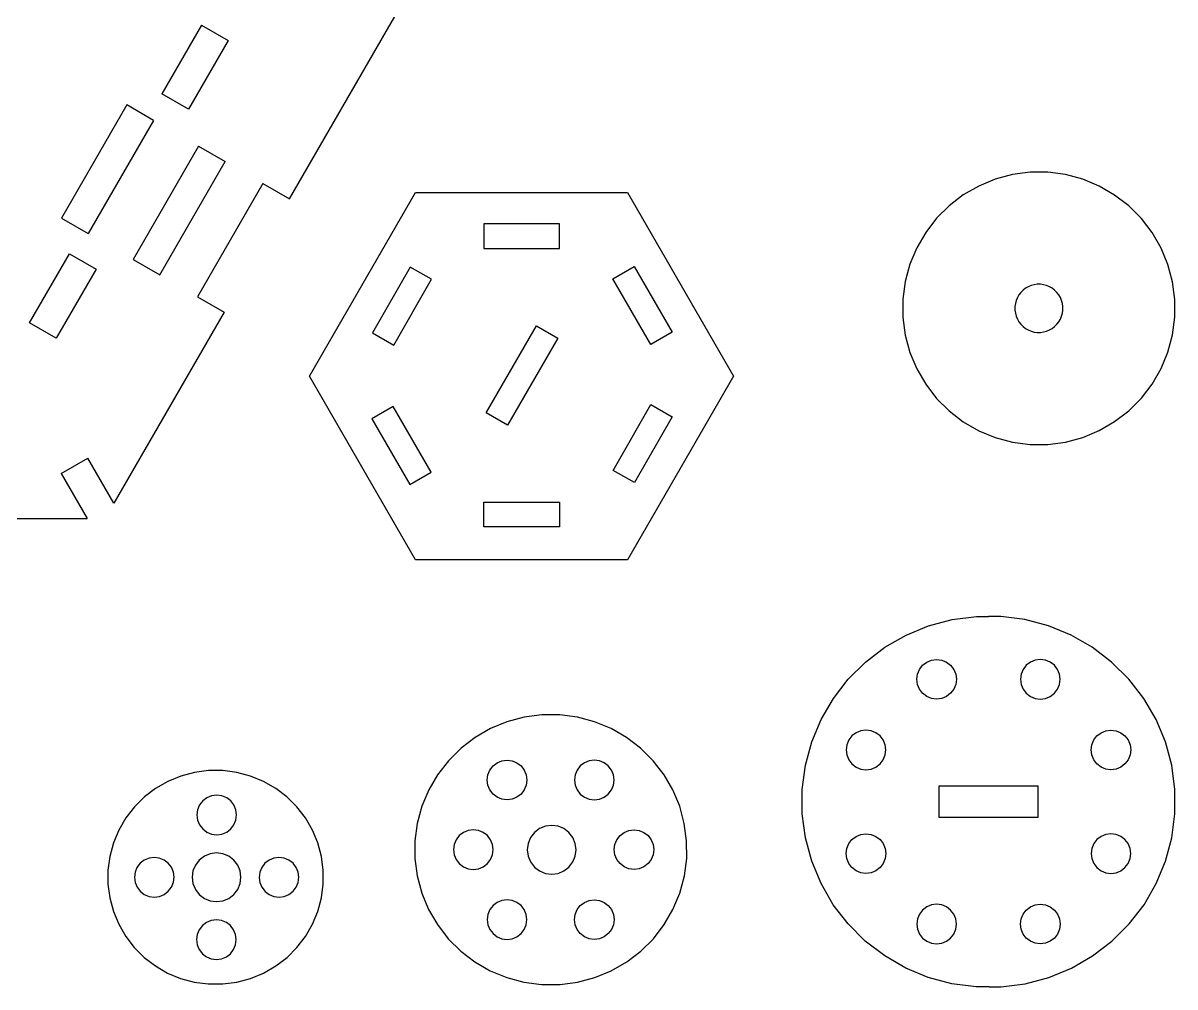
# Model space of a CAD drawing. Extents: x -3998 to 3998, y -3549 to 3549.
# Drawn here: x 3426 to 3987, y -1038 to -569 of the extents above; entities that cross this region are included whole.
import ezdxf

# ---------------------------------------------------------------- set-up
doc = ezdxf.new("R2010")
doc.units = 0
doc.header["$MEASUREMENT"] = 0
doc.layers.get('0').update_dxf_attribs({"linetype": 'CONTINUOUS'})

msp = doc.modelspace()

# ---------------------------------------------------------------- linework, layer by layer
for p, q in [((3555.85, -654.41), (3609.56, -561.39)), ((3512.94, -569.8), (3493.6, -603.3)), ((3512.94, -569.8), (3525.93, -577.3)), ((3525.93, -577.3), (3506.59, -610.8)), ((3506.59, -610.8), (3493.6, -603.3)), ((3476.64, -608.68), (3444.79, -663.86)), ((3489.63, -616.18), (3476.64, -608.68)), ((3489.63, -616.18), (3457.78, -671.36)), ((3511.49, -628.8), (3479.63, -683.98)), ((3511.49, -628.8), (3524.48, -636.3)), ((3492.62, -691.48), (3524.48, -636.3)), ((3899.36, -644.84), (3891.35, -648.16)), ((3907.75, -642.61), (3899.36, -644.84)), ((3916.35, -641.47), (3907.75, -642.61)), ((3925.02, -641.49), (3916.35, -641.47)), ((3933.62, -642.62), (3925.02, -641.49)), ((3942, -644.88), (3933.62, -642.62)), ((3950.01, -648.2), (3942, -644.88)), ((3542.86, -646.91), (3511, -702.09)), ((3542.86, -646.91), (3555.85, -654.41)), ((3891.35, -648.16), (3883.83, -652.48)), ((3957.52, -652.55), (3950.01, -648.2)), ((3565.55, -740.8), (3617.17, -651.39)), ((3617.17, -651.39), (3720.4, -651.39)), ((3720.4, -651.39), (3772.02, -740.8)), ((3883.83, -652.48), (3876.95, -657.76)), ((3964.4, -657.83), (3957.52, -652.55)), ((3876.95, -657.76), (3870.8, -663.89)), ((3970.53, -663.98), (3964.4, -657.83)), ((3444.79, -663.86), (3457.78, -671.36)), ((3687.28, -666.66), (3650.34, -666.66)), ((3650.34, -666.66), (3650.34, -678.65)), ((3687.28, -678.65), (3687.28, -666.66)), ((3870.8, -663.89), (3865.52, -670.77)), ((3975.81, -670.86), (3970.53, -663.98)), ((3865.52, -670.77), (3861.17, -678.27)), ((3980.13, -678.38), (3975.81, -670.86)), ((3861.17, -678.27), (3857.85, -686.29)), ((3983.45, -686.4), (3980.13, -678.38)), ((3429.27, -714.74), (3448.61, -681.24)), ((3448.61, -681.24), (3461.6, -688.74)), ((3479.63, -683.98), (3492.62, -691.48)), ((3650.34, -678.65), (3687.28, -678.65)), ((3461.6, -688.74), (3442.26, -722.24)), ((3614.52, -687.67), (3596.2, -719.75)), ((3624.93, -693.61), (3614.52, -687.67)), ((3713.18, -693.4), (3723.57, -687.4)), ((3723.57, -687.4), (3742.04, -719.39)), ((3857.85, -686.29), (3855.59, -694.66)), ((3985.68, -694.78), (3983.45, -686.4)), ((3606.62, -725.69), (3624.93, -693.61)), ((3731.65, -725.39), (3713.18, -693.4)), ((3855.59, -694.66), (3854.46, -703.26)), ((3986.81, -703.38), (3985.68, -694.78)), ((3911.87, -699.96), (3910.94, -701.17)), ((3912.95, -698.89), (3911.87, -699.96)), ((3914.16, -697.96), (3912.95, -698.89)), ((3915.48, -697.2), (3914.16, -697.96)), ((3916.89, -696.62), (3915.48, -697.2)), ((3918.36, -696.22), (3916.89, -696.62)), ((3919.88, -696.02), (3918.36, -696.22)), ((3921.4, -696.03), (3919.88, -696.02)), ((3922.91, -696.23), (3921.4, -696.03)), ((3924.38, -696.62), (3922.91, -696.23)), ((3925.79, -697.21), (3924.38, -696.62)), ((3927.11, -697.97), (3925.79, -697.21)), ((3928.32, -698.9), (3927.11, -697.97)), ((3929.4, -699.98), (3928.32, -698.9)), ((3930.33, -701.19), (3929.4, -699.98)), ((3511, -702.09), (3524, -709.59)), ((3854.46, -703.26), (3854.45, -708.08)), ((3909.19, -705.38), (3909, -706.88)), ((3909.59, -703.9), (3909.19, -705.38)), ((3910.17, -702.49), (3909.59, -703.9)), ((3910.94, -701.17), (3910.17, -702.49)), ((3931.09, -702.51), (3930.33, -701.19)), ((3931.67, -703.92), (3931.09, -702.51)), ((3932.06, -705.4), (3931.67, -703.92)), ((3932.26, -706.91), (3932.06, -705.4)), ((3986.81, -707.74), (3986.81, -703.38)), ((3524, -709.59), (3470.29, -802.61)), ((3854.45, -708.08), (3854.46, -712.22)), ((3854.46, -712.22), (3855.59, -720.83)), ((3909, -706.88), (3908.99, -708.08)), ((3908.99, -708.08), (3908.99, -708.6)), ((3908.99, -708.6), (3909.19, -710.11)), ((3909.19, -710.11), (3909.59, -711.59)), ((3909.59, -711.59), (3910.17, -713)), ((3931.09, -712.98), (3931.67, -711.57)), ((3931.67, -711.57), (3932.06, -710.09)), ((3932.06, -710.09), (3932.26, -708.58)), ((3932.26, -707.74), (3932.26, -706.91)), ((3932.26, -708.58), (3932.26, -707.74)), ((3985.68, -720.71), (3986.81, -712.11)), ((3986.81, -712.11), (3986.81, -707.74)), ((3442.26, -722.24), (3429.27, -714.74)), ((3651.53, -758.69), (3676.06, -716.19)), ((3676.06, -716.19), (3686.45, -722.19)), ((3910.17, -713), (3910.94, -714.32)), ((3910.94, -714.32), (3911.87, -715.53)), ((3911.87, -715.53), (3912.95, -716.6)), ((3912.95, -716.6), (3914.16, -717.53)), ((3914.16, -717.53), (3915.48, -718.29)), ((3925.79, -718.28), (3927.11, -717.52)), ((3927.11, -717.52), (3928.32, -716.59)), ((3928.32, -716.59), (3929.4, -715.51)), ((3929.4, -715.51), (3930.33, -714.3)), ((3930.33, -714.3), (3931.09, -712.98)), ((3596.2, -719.75), (3606.62, -725.69)), ((3686.45, -722.19), (3661.92, -764.69)), ((3742.04, -719.39), (3731.65, -725.39)), ((3855.59, -720.83), (3857.85, -729.2)), ((3915.48, -718.29), (3916.89, -718.87)), ((3916.89, -718.87), (3918.36, -719.27)), ((3918.36, -719.27), (3919.88, -719.47)), ((3919.88, -719.47), (3921.4, -719.46)), ((3921.4, -719.46), (3922.91, -719.26)), ((3922.91, -719.26), (3924.38, -718.87)), ((3924.38, -718.87), (3925.79, -718.28)), ((3983.45, -729.09), (3985.68, -720.71)), ((3857.85, -729.2), (3861.17, -737.22)), ((3980.13, -737.11), (3983.45, -729.09)), ((3861.17, -737.22), (3865.52, -744.72)), ((3975.81, -744.63), (3980.13, -737.11)), ((3617.17, -830.2), (3565.55, -740.8)), ((3772.02, -740.8), (3720.4, -830.2)), ((3865.52, -744.72), (3870.8, -751.6)), ((3970.53, -751.51), (3975.81, -744.63)), ((3964.4, -757.66), (3970.53, -751.51)), ((3606.33, -755.5), (3595.94, -761.5)), ((3624.8, -787.49), (3606.33, -755.5)), ((3713.41, -786.65), (3731.72, -754.57)), ((3731.72, -754.57), (3742.14, -760.52)), ((3870.8, -751.6), (3876.95, -757.73)), ((3595.94, -761.5), (3614.41, -793.49)), ((3661.92, -764.69), (3651.53, -758.69)), ((3742.14, -760.52), (3723.82, -792.6)), ((3876.95, -757.73), (3883.83, -763.01)), ((3957.52, -762.94), (3964.4, -757.66)), ((3883.83, -763.01), (3891.35, -767.33)), ((3891.35, -767.33), (3899.36, -770.65)), ((3942, -770.61), (3950.01, -767.29)), ((3950.01, -767.29), (3957.52, -762.94)), ((3899.36, -770.65), (3907.75, -772.88)), ((3907.75, -772.88), (3916.35, -774.02)), ((3925.02, -774), (3933.62, -772.87)), ((3933.62, -772.87), (3942, -770.61)), ((3916.35, -774.02), (3925.02, -774)), ((3444.63, -788.18), (3457.63, -780.68)), ((3470.29, -802.61), (3457.63, -780.68)), ((3444.63, -788.18), (3457.3, -810.11)), ((3614.41, -793.49), (3624.8, -787.49)), ((3723.82, -792.6), (3713.41, -786.65)), ((3650.34, -802.23), (3687.28, -802.23)), ((3650.34, -814.23), (3650.34, -802.23)), ((3687.28, -802.23), (3687.28, -814.23)), ((3349.88, -810.11), (3457.3, -810.11)), ((3687.28, -814.23), (3650.34, -814.23)), ((3720.4, -830.2), (3617.17, -830.2)), ((3878.44, -859.34), (3890.22, -857.79)), ((3890.22, -857.79), (3896.16, -857.8)), ((3902.1, -857.79), (3896.16, -857.8)), ((3913.88, -859.34), (3902.1, -857.79)), ((3855.98, -866.91), (3866.96, -862.38)), ((3866.96, -862.38), (3878.44, -859.34)), ((3925.37, -862.38), (3913.88, -859.34)), ((3936.34, -866.91), (3925.37, -862.38)), ((3845.68, -872.8), (3855.98, -866.91)), ((3946.64, -872.8), (3936.34, -866.91)), ((3836.26, -880.01), (3845.68, -872.8)), ((3956.07, -880.01), (3946.64, -872.8)), ((3827.84, -888.36), (3836.26, -880.01)), ((3864.01, -881.58), (3866.02, -880.04)), ((3866.02, -880.04), (3868.35, -879.08)), ((3868.35, -879.08), (3870.85, -878.75)), ((3870.85, -878.75), (3873.35, -879.08)), ((3873.35, -879.08), (3875.68, -880.04)), ((3875.68, -880.04), (3877.68, -881.58)), ((3916.51, -880.04), (3914.5, -881.58)), ((3918.84, -879.08), (3916.51, -880.04)), ((3921.34, -878.75), (3918.84, -879.08)), ((3923.84, -879.08), (3921.34, -878.75)), ((3926.17, -880.04), (3923.84, -879.08)), ((3928.17, -881.58), (3926.17, -880.04)), ((3964.49, -888.36), (3956.07, -880.01)), ((3861.18, -888.41), (3861.51, -885.91)), ((3861.51, -885.91), (3862.48, -883.58)), ((3862.48, -883.58), (3864.01, -881.58)), ((3877.68, -881.58), (3879.22, -883.58)), ((3879.22, -883.58), (3880.18, -885.91)), ((3880.18, -885.91), (3880.51, -888.41)), ((3912, -885.91), (3911.67, -888.41)), ((3912.97, -883.58), (3912, -885.91)), ((3914.5, -881.58), (3912.97, -883.58)), ((3929.71, -883.58), (3928.17, -881.58)), ((3930.67, -885.91), (3929.71, -883.58)), ((3931, -888.41), (3930.67, -885.91)), ((3820.61, -897.74), (3827.84, -888.36)), ((3861.51, -890.91), (3861.18, -888.41)), ((3862.48, -893.24), (3861.51, -890.91)), ((3880.18, -890.91), (3879.22, -893.24)), ((3880.51, -888.41), (3880.18, -890.91)), ((3911.67, -888.41), (3912, -890.91)), ((3912, -890.91), (3912.97, -893.24)), ((3929.71, -893.24), (3930.67, -890.91)), ((3930.67, -890.91), (3931, -888.41)), ((3971.72, -897.74), (3964.49, -888.36)), ((3864.01, -895.24), (3862.48, -893.24)), ((3866.02, -896.78), (3864.01, -895.24)), ((3868.35, -897.74), (3866.02, -896.78)), ((3875.68, -896.78), (3873.35, -897.74)), ((3877.68, -895.24), (3875.68, -896.78)), ((3879.22, -893.24), (3877.68, -895.24)), ((3912.97, -893.24), (3914.5, -895.24)), ((3914.5, -895.24), (3916.51, -896.78)), ((3916.51, -896.78), (3918.84, -897.74)), ((3923.84, -897.74), (3926.17, -896.78)), ((3926.17, -896.78), (3928.17, -895.24)), ((3928.17, -895.24), (3929.71, -893.24)), ((3814.65, -907.98), (3820.61, -897.74)), ((3870.85, -898.07), (3868.35, -897.74)), ((3873.35, -897.74), (3870.85, -898.07)), ((3918.84, -897.74), (3921.34, -898.07)), ((3921.34, -898.07), (3923.84, -897.74)), ((3977.68, -907.98), (3971.72, -897.74)), ((3670.06, -906.93), (3661.68, -909.15)), ((3678.66, -905.81), (3670.06, -906.93)), ((3683.01, -905.81), (3678.66, -905.81)), ((3687.37, -905.81), (3683.01, -905.81)), ((3695.97, -906.93), (3687.37, -905.81)), ((3704.35, -909.15), (3695.97, -906.93)), ((3810.1, -918.9), (3814.65, -907.98)), ((3982.23, -918.9), (3977.68, -907.98)), ((3653.67, -912.45), (3646.16, -916.75)), ((3661.68, -909.15), (3653.67, -912.45)), ((3712.36, -912.45), (3704.35, -909.15)), ((3719.87, -916.75), (3712.36, -912.45)), ((3833.95, -913.47), (3831.62, -914.43)), ((3836.46, -913.14), (3833.95, -913.47)), ((3838.96, -913.47), (3836.46, -913.14)), ((3841.29, -914.43), (3838.96, -913.47)), ((3950.9, -914.43), (3953.23, -913.47)), ((3953.23, -913.47), (3955.73, -913.14)), ((3955.73, -913.14), (3958.23, -913.47)), ((3958.23, -913.47), (3960.56, -914.43)), ((3646.16, -916.75), (3639.3, -922)), ((3726.73, -922), (3719.87, -916.75)), ((3807, -930.33), (3810.1, -918.9)), ((3828.09, -917.97), (3827.12, -920.3)), ((3829.62, -915.97), (3828.09, -917.97)), ((3831.62, -914.43), (3829.62, -915.97)), ((3843.29, -915.97), (3841.29, -914.43)), ((3844.82, -917.97), (3843.29, -915.97)), ((3845.79, -920.3), (3844.82, -917.97)), ((3946.4, -920.3), (3947.36, -917.97)), ((3947.36, -917.97), (3948.9, -915.97)), ((3948.9, -915.97), (3950.9, -914.43)), ((3960.56, -914.43), (3962.56, -915.97)), ((3962.56, -915.97), (3964.1, -917.97)), ((3964.1, -917.97), (3965.07, -920.3)), ((3985.32, -930.33), (3982.23, -918.9)), ((3639.3, -922), (3633.17, -928.08)), ((3732.86, -928.08), (3726.73, -922)), ((3827.12, -920.3), (3826.79, -922.8)), ((3826.79, -922.8), (3827.12, -925.3)), ((3827.12, -925.3), (3828.09, -927.63)), ((3844.82, -927.63), (3845.79, -925.3)), ((3846.12, -922.8), (3845.79, -920.3)), ((3845.79, -925.3), (3846.12, -922.8)), ((3946.07, -922.8), (3946.4, -920.3)), ((3946.4, -925.3), (3946.07, -922.8)), ((3947.36, -927.63), (3946.4, -925.3)), ((3965.07, -925.3), (3964.1, -927.63)), ((3965.07, -920.3), (3965.39, -922.8)), ((3965.39, -922.8), (3965.07, -925.3)), ((3633.17, -928.08), (3627.9, -934.91)), ((3653.33, -932.66), (3654.87, -930.66)), ((3654.87, -930.66), (3656.87, -929.12)), ((3656.87, -929.12), (3659.2, -928.16)), ((3659.2, -928.16), (3661.7, -927.83)), ((3661.7, -927.83), (3664.2, -928.16)), ((3664.2, -928.16), (3666.53, -929.12)), ((3666.53, -929.12), (3668.53, -930.66)), ((3668.53, -930.66), (3670.07, -932.66)), ((3697.36, -930.66), (3695.82, -932.66)), ((3699.36, -929.12), (3697.36, -930.66)), ((3701.69, -928.16), (3699.36, -929.12)), ((3704.19, -927.83), (3701.69, -928.16)), ((3706.69, -928.16), (3704.19, -927.83)), ((3709.02, -929.12), (3706.69, -928.16)), ((3711.02, -930.66), (3709.02, -929.12)), ((3712.56, -932.66), (3711.02, -930.66)), ((3738.13, -934.91), (3732.86, -928.08)), ((3805.45, -942.05), (3807, -930.33)), ((3828.09, -927.63), (3829.62, -929.64)), ((3829.62, -929.64), (3831.62, -931.17)), ((3841.29, -931.17), (3843.29, -929.64)), ((3843.29, -929.64), (3844.82, -927.63)), ((3948.9, -929.64), (3947.36, -927.63)), ((3950.9, -931.17), (3948.9, -929.64)), ((3962.56, -929.64), (3960.56, -931.17)), ((3964.1, -927.63), (3962.56, -929.64)), ((3986.87, -942.05), (3985.32, -930.33)), ((3502.89, -935.56), (3496.54, -938.18)), ((3509.53, -933.8), (3502.89, -935.56)), ((3516.36, -932.9), (3509.53, -933.8)), ((3519.83, -932.91), (3516.36, -932.9)), ((3523.31, -932.9), (3519.83, -932.91)), ((3530.13, -933.8), (3523.31, -932.9)), ((3536.78, -935.56), (3530.13, -933.8)), ((3543.13, -938.18), (3536.78, -935.56)), ((3627.9, -934.91), (3623.57, -942.35)), ((3652.03, -937.49), (3652.36, -934.99)), ((3652.36, -934.99), (3653.33, -932.66)), ((3670.07, -932.66), (3671.03, -934.99)), ((3671.03, -934.99), (3671.36, -937.49)), ((3694.86, -934.99), (3694.53, -937.49)), ((3695.82, -932.66), (3694.86, -934.99)), ((3713.52, -934.99), (3712.56, -932.66)), ((3713.85, -937.49), (3713.52, -934.99)), ((3742.46, -942.35), (3738.13, -934.91)), ((3831.62, -931.17), (3833.95, -932.14)), ((3833.95, -932.14), (3836.46, -932.47)), ((3836.46, -932.47), (3838.96, -932.14)), ((3838.96, -932.14), (3841.29, -931.17)), ((3953.23, -932.14), (3950.9, -931.17)), ((3955.73, -932.47), (3953.23, -932.14)), ((3958.23, -932.14), (3955.73, -932.47)), ((3960.56, -931.17), (3958.23, -932.14)), ((3490.58, -941.59), (3485.14, -945.74)), ((3496.54, -938.18), (3490.58, -941.59)), ((3549.08, -941.59), (3543.13, -938.18)), ((3554.52, -945.74), (3549.08, -941.59)), ((3652.36, -939.99), (3652.03, -937.49)), ((3653.33, -942.32), (3652.36, -939.99)), ((3671.03, -939.99), (3670.07, -942.32)), ((3671.36, -937.49), (3671.03, -939.99)), ((3694.53, -937.49), (3694.86, -939.99)), ((3694.86, -939.99), (3695.82, -942.32)), ((3712.56, -942.32), (3713.52, -939.99)), ((3713.52, -939.99), (3713.85, -937.49)), ((3805.43, -953.88), (3805.45, -942.05)), ((3871.9, -940.55), (3871.9, -955.55)), ((3920.28, -940.55), (3871.9, -940.55)), ((3920.28, -955.55), (3920.28, -940.55)), ((3986.89, -953.88), (3986.87, -942.05)), ((3485.14, -945.74), (3480.29, -950.56)), ((3513.54, -947.64), (3512.01, -949.64)), ((3515.54, -946.1), (3513.54, -947.64)), ((3517.87, -945.14), (3515.54, -946.1)), ((3520.38, -944.81), (3517.87, -945.14)), ((3522.88, -945.14), (3520.38, -944.81)), ((3525.21, -946.1), (3522.88, -945.14)), ((3527.21, -947.64), (3525.21, -946.1)), ((3528.74, -949.64), (3527.21, -947.64)), ((3559.38, -950.56), (3554.52, -945.74)), ((3623.57, -942.35), (3620.26, -950.3)), ((3654.87, -944.33), (3653.33, -942.32)), ((3656.87, -945.86), (3654.87, -944.33)), ((3659.2, -946.83), (3656.87, -945.86)), ((3661.7, -947.16), (3659.2, -946.83)), ((3664.2, -946.83), (3661.7, -947.16)), ((3666.53, -945.86), (3664.2, -946.83)), ((3668.53, -944.33), (3666.53, -945.86)), ((3670.07, -942.32), (3668.53, -944.33)), ((3695.82, -942.32), (3697.36, -944.33)), ((3697.36, -944.33), (3699.36, -945.86)), ((3699.36, -945.86), (3701.69, -946.83)), ((3701.69, -946.83), (3704.19, -947.16)), ((3704.19, -947.16), (3706.69, -946.83)), ((3706.69, -946.83), (3709.02, -945.86)), ((3709.02, -945.86), (3711.02, -944.33)), ((3711.02, -944.33), (3712.56, -942.32)), ((3745.76, -950.3), (3742.46, -942.35)), ((3480.29, -950.56), (3476.12, -955.96)), ((3511.04, -951.97), (3510.71, -954.47)), ((3512.01, -949.64), (3511.04, -951.97)), ((3529.71, -951.97), (3528.74, -949.64)), ((3530.04, -954.47), (3529.71, -951.97)), ((3563.54, -955.96), (3559.38, -950.56)), ((3620.26, -950.3), (3618.02, -958.6)), ((3748.01, -958.6), (3745.76, -950.3)), ((3476.12, -955.96), (3472.7, -961.85)), ((3510.71, -954.47), (3511.04, -956.97)), ((3511.04, -956.97), (3512.01, -959.3)), ((3528.74, -959.3), (3529.71, -956.97)), ((3529.71, -956.97), (3530.04, -954.47)), ((3566.97, -961.85), (3563.54, -955.96)), ((3618.02, -958.6), (3616.89, -967.12)), ((3749.14, -967.12), (3748.01, -958.6)), ((3806.98, -965.61), (3805.43, -953.88)), ((3871.9, -955.55), (3920.28, -955.55)), ((3985.34, -965.61), (3986.89, -953.88)), ((3472.7, -961.85), (3470.08, -968.13)), ((3512.01, -959.3), (3513.54, -961.3)), ((3513.54, -961.3), (3515.54, -962.84)), ((3515.54, -962.84), (3517.87, -963.8)), ((3517.87, -963.8), (3520.38, -964.13)), ((3520.38, -964.13), (3522.88, -963.8)), ((3522.88, -963.8), (3525.21, -962.84)), ((3525.21, -962.84), (3527.21, -961.3)), ((3527.21, -961.3), (3528.74, -959.3)), ((3569.58, -968.13), (3566.97, -961.85)), ((3638.46, -964.56), (3636.92, -966.56)), ((3640.46, -963.03), (3638.46, -964.56)), ((3642.79, -962.06), (3640.46, -963.03)), ((3645.29, -961.73), (3642.79, -962.06)), ((3647.79, -962.06), (3645.29, -961.73)), ((3650.12, -963.03), (3647.79, -962.06)), ((3652.12, -964.56), (3650.12, -963.03)), ((3653.66, -966.56), (3652.12, -964.56)), ((3675.06, -963.07), (3673.17, -965.53)), ((3677.52, -961.18), (3675.06, -963.07)), ((3680.39, -959.99), (3677.52, -961.18)), ((3683.47, -959.59), (3680.39, -959.99)), ((3686.54, -959.99), (3683.47, -959.59)), ((3689.41, -961.18), (3686.54, -959.99)), ((3691.87, -963.07), (3689.41, -961.18)), ((3693.76, -965.53), (3691.87, -963.07)), ((3715.18, -966.56), (3716.72, -964.56)), ((3716.72, -964.56), (3718.72, -963.03)), ((3718.72, -963.03), (3721.05, -962.06)), ((3721.05, -962.06), (3723.55, -961.73)), ((3723.55, -961.73), (3726.05, -962.06)), ((3726.05, -962.06), (3728.38, -963.03)), ((3728.38, -963.03), (3730.39, -964.56)), ((3730.39, -964.56), (3731.92, -966.56)), ((3831.62, -964.92), (3833.95, -963.96)), ((3833.95, -963.96), (3836.46, -963.63)), ((3836.46, -963.63), (3838.96, -963.96)), ((3838.96, -963.96), (3841.29, -964.92)), ((3953.23, -963.96), (3950.9, -964.92)), ((3955.73, -963.63), (3953.23, -963.96)), ((3958.23, -963.96), (3955.73, -963.63)), ((3960.56, -964.92), (3958.23, -963.96)), ((3470.08, -968.13), (3468.31, -974.69)), ((3571.36, -974.69), (3569.58, -968.13)), ((3616.89, -967.12), (3616.87, -975.71)), ((3635.95, -968.89), (3635.63, -971.4)), ((3636.92, -966.56), (3635.95, -968.89)), ((3654.62, -968.89), (3653.66, -966.56)), ((3654.95, -971.4), (3654.62, -968.89)), ((3671.99, -968.4), (3671.58, -971.47)), ((3673.17, -965.53), (3671.99, -968.4)), ((3694.95, -968.4), (3693.76, -965.53)), ((3695.35, -971.47), (3694.95, -968.4)), ((3713.89, -971.4), (3714.22, -968.89)), ((3714.22, -968.89), (3715.18, -966.56)), ((3731.92, -966.56), (3732.89, -968.89)), ((3732.89, -968.89), (3733.22, -971.4)), ((3749.16, -975.71), (3749.14, -967.12)), ((3810.04, -977.04), (3806.98, -965.61)), ((3827.12, -970.79), (3828.09, -968.46)), ((3828.09, -968.46), (3829.62, -966.46)), ((3829.62, -966.46), (3831.62, -964.92)), ((3841.29, -964.92), (3843.29, -966.46)), ((3843.29, -966.46), (3844.82, -968.46)), ((3844.82, -968.46), (3845.79, -970.79)), ((3947.36, -968.46), (3946.4, -970.79)), ((3948.9, -966.46), (3947.36, -968.46)), ((3950.9, -964.92), (3948.9, -966.46)), ((3962.56, -966.46), (3960.56, -964.92)), ((3964.1, -968.46), (3962.56, -966.46)), ((3965.07, -970.79), (3964.1, -968.46)), ((3982.29, -977.04), (3985.34, -965.61)), ((3468.31, -974.69), (3467.42, -981.42)), ((3487.4, -975.51), (3485.07, -976.48)), ((3489.9, -975.17), (3487.4, -975.51)), ((3492.4, -975.5), (3489.9, -975.17)), ((3494.74, -976.46), (3492.4, -975.5)), ((3514.34, -974.56), (3511.88, -976.45)), ((3517.21, -973.37), (3514.34, -974.56)), ((3520.28, -972.97), (3517.21, -973.37)), ((3523.36, -973.37), (3520.28, -972.97)), ((3526.23, -974.56), (3523.36, -973.37)), ((3528.69, -976.45), (3526.23, -974.56)), ((3548.17, -975.54), (3545.84, -976.51)), ((3550.67, -975.21), (3548.17, -975.54)), ((3553.18, -975.53), (3550.67, -975.21)), ((3555.51, -976.49), (3553.18, -975.53)), ((3572.25, -981.42), (3571.36, -974.69)), ((3616.87, -975.71), (3618, -984.23)), ((3635.63, -971.4), (3635.95, -973.9)), ((3635.95, -973.9), (3636.92, -976.23)), ((3653.66, -976.23), (3654.62, -973.9)), ((3654.62, -973.9), (3654.95, -971.4)), ((3671.58, -971.47), (3671.99, -974.55)), ((3671.99, -974.55), (3673.17, -977.41)), ((3693.76, -977.41), (3694.95, -974.55)), ((3694.95, -974.55), (3695.35, -971.47)), ((3714.22, -973.9), (3713.89, -971.4)), ((3715.18, -976.23), (3714.22, -973.9)), ((3732.89, -973.9), (3731.92, -976.23)), ((3733.22, -971.4), (3732.89, -973.9)), ((3748.03, -984.23), (3749.16, -975.71)), ((3826.79, -973.29), (3827.12, -970.79)), ((3827.12, -975.79), (3826.79, -973.29)), ((3828.09, -978.12), (3827.12, -975.79)), ((3845.79, -975.79), (3844.82, -978.12)), ((3845.79, -970.79), (3846.12, -973.29)), ((3846.12, -973.29), (3845.79, -975.79)), ((3946.4, -970.79), (3946.07, -973.29)), ((3946.07, -973.29), (3946.4, -975.79)), ((3946.4, -975.79), (3947.36, -978.12)), ((3964.1, -978.12), (3965.07, -975.79)), ((3965.39, -973.29), (3965.07, -970.79)), ((3965.07, -975.79), (3965.39, -973.29)), ((3467.42, -981.42), (3467.41, -988.2)), ((3481.54, -980.02), (3480.58, -982.35)), ((3483.07, -978.02), (3481.54, -980.02)), ((3485.07, -976.48), (3483.07, -978.02)), ((3496.74, -977.99), (3494.74, -976.46)), ((3498.28, -979.99), (3496.74, -977.99)), ((3499.25, -982.32), (3498.28, -979.99)), ((3509.99, -978.91), (3508.8, -981.78)), ((3511.88, -976.45), (3509.99, -978.91)), ((3530.58, -978.91), (3528.69, -976.45)), ((3531.77, -981.78), (3530.58, -978.91)), ((3542.31, -980.05), (3541.35, -982.39)), ((3543.85, -978.05), (3542.31, -980.05)), ((3545.84, -976.51), (3543.85, -978.05)), ((3557.51, -978.03), (3555.51, -976.49)), ((3559.05, -980.03), (3557.51, -978.03)), ((3560.02, -982.35), (3559.05, -980.03)), ((3572.26, -988.2), (3572.25, -981.42)), ((3636.92, -976.23), (3638.46, -978.23)), ((3638.46, -978.23), (3640.46, -979.76)), ((3640.46, -979.76), (3642.79, -980.73)), ((3642.79, -980.73), (3645.29, -981.06)), ((3645.29, -981.06), (3647.79, -980.73)), ((3647.79, -980.73), (3650.12, -979.76)), ((3650.12, -979.76), (3652.12, -978.23)), ((3652.12, -978.23), (3653.66, -976.23)), ((3673.17, -977.41), (3675.06, -979.88)), ((3675.06, -979.88), (3677.52, -981.77)), ((3689.41, -981.77), (3691.87, -979.88)), ((3691.87, -979.88), (3693.76, -977.41)), ((3716.72, -978.23), (3715.18, -976.23)), ((3718.72, -979.76), (3716.72, -978.23)), ((3721.05, -980.73), (3718.72, -979.76)), ((3723.55, -981.06), (3721.05, -980.73)), ((3726.05, -980.73), (3723.55, -981.06)), ((3728.38, -979.76), (3726.05, -980.73)), ((3730.39, -978.23), (3728.38, -979.76)), ((3731.92, -976.23), (3730.39, -978.23)), ((3814.59, -987.97), (3810.04, -977.04)), ((3829.62, -980.13), (3828.09, -978.12)), ((3831.62, -981.66), (3829.62, -980.13)), ((3843.29, -980.13), (3841.29, -981.66)), ((3844.82, -978.12), (3843.29, -980.13)), ((3947.36, -978.12), (3948.9, -980.13)), ((3948.9, -980.13), (3950.9, -981.66)), ((3960.56, -981.66), (3962.56, -980.13)), ((3962.56, -980.13), (3964.1, -978.12)), ((3977.74, -987.97), (3982.29, -977.04)), ((3480.58, -982.35), (3480.26, -984.86)), ((3480.26, -984.86), (3480.59, -987.36)), ((3499.58, -984.82), (3499.25, -982.32)), ((3499.26, -987.32), (3499.58, -984.82)), ((3508.8, -981.78), (3508.4, -984.86)), ((3508.4, -984.86), (3508.8, -987.93)), ((3532.17, -984.86), (3531.77, -981.78)), ((3531.77, -987.93), (3532.17, -984.86)), ((3541.35, -982.39), (3541.03, -984.89)), ((3541.03, -984.89), (3541.36, -987.39)), ((3560.35, -984.86), (3560.02, -982.35)), ((3560.03, -987.36), (3560.35, -984.86)), ((3618, -984.23), (3620.22, -992.54)), ((3677.52, -981.77), (3680.39, -982.95)), ((3680.39, -982.95), (3683.47, -983.36)), ((3683.47, -983.36), (3686.54, -982.95)), ((3686.54, -982.95), (3689.41, -981.77)), ((3745.81, -992.54), (3748.03, -984.23)), ((3833.95, -982.63), (3831.62, -981.66)), ((3836.46, -982.96), (3833.95, -982.63)), ((3838.96, -982.63), (3836.46, -982.96)), ((3841.29, -981.66), (3838.96, -982.63)), ((3950.9, -981.66), (3953.23, -982.63)), ((3953.23, -982.63), (3955.73, -982.96)), ((3955.73, -982.96), (3958.23, -982.63)), ((3958.23, -982.63), (3960.56, -981.66)), ((3467.41, -988.2), (3468.3, -994.93)), ((3480.59, -987.36), (3481.56, -989.68)), ((3481.56, -989.68), (3483.1, -991.68)), ((3483.1, -991.68), (3485.1, -993.22)), ((3494.77, -993.2), (3496.76, -991.66)), ((3496.76, -991.66), (3498.3, -989.66)), ((3498.3, -989.66), (3499.26, -987.32)), ((3508.8, -987.93), (3509.99, -990.8)), ((3509.99, -990.8), (3511.88, -993.26)), ((3528.69, -993.26), (3530.58, -990.8)), ((3530.58, -990.8), (3531.77, -987.93)), ((3541.36, -987.39), (3542.33, -989.72)), ((3542.33, -989.72), (3543.87, -991.72)), ((3543.87, -991.72), (3545.87, -993.25)), ((3555.54, -993.23), (3557.54, -991.69)), ((3557.54, -991.69), (3559.07, -989.69)), ((3559.07, -989.69), (3560.03, -987.36)), ((3571.37, -994.93), (3572.26, -988.2)), ((3620.22, -992.54), (3623.53, -1000.48)), ((3742.5, -1000.48), (3745.81, -992.54)), ((3820.51, -998.23), (3814.59, -987.97)), ((3971.82, -998.23), (3977.74, -987.97)), ((3468.3, -994.93), (3470.05, -1001.5)), ((3485.1, -993.22), (3487.43, -994.18)), ((3487.43, -994.18), (3489.94, -994.5)), ((3489.94, -994.5), (3492.44, -994.17)), ((3492.44, -994.17), (3494.77, -993.2)), ((3511.88, -993.26), (3514.34, -995.15)), ((3514.34, -995.15), (3517.21, -996.34)), ((3517.21, -996.34), (3520.28, -996.74)), ((3520.28, -996.74), (3523.36, -996.34)), ((3523.36, -996.34), (3526.23, -995.15)), ((3526.23, -995.15), (3528.69, -993.26)), ((3545.87, -993.25), (3548.21, -994.21)), ((3548.21, -994.21), (3550.71, -994.54)), ((3550.71, -994.54), (3553.21, -994.2)), ((3553.21, -994.2), (3555.54, -993.23)), ((3569.62, -1001.5), (3571.37, -994.93)), ((3656.87, -997.08), (3654.87, -998.62)), ((3659.2, -996.12), (3656.87, -997.08)), ((3661.7, -995.79), (3659.2, -996.12)), ((3664.2, -996.12), (3661.7, -995.79)), ((3666.53, -997.08), (3664.2, -996.12)), ((3668.53, -998.62), (3666.53, -997.08)), ((3697.36, -998.62), (3699.36, -997.08)), ((3699.36, -997.08), (3701.69, -996.12)), ((3701.69, -996.12), (3704.19, -995.79)), ((3704.19, -995.79), (3706.69, -996.12)), ((3706.69, -996.12), (3709.02, -997.08)), ((3709.02, -997.08), (3711.02, -998.62)), ((3827.74, -1007.61), (3820.51, -998.23)), ((3870.85, -998.02), (3868.35, -998.35)), ((3873.35, -998.35), (3870.85, -998.02)), ((3918.84, -998.35), (3921.34, -998.02)), ((3921.34, -998.02), (3923.84, -998.35)), ((3964.58, -1007.61), (3971.82, -998.23)), ((3470.05, -1001.5), (3472.66, -1007.78)), ((3567, -1007.78), (3569.62, -1001.5)), ((3623.53, -1000.48), (3627.83, -1007.94)), ((3652.36, -1002.95), (3652.03, -1005.45)), ((3653.33, -1000.62), (3652.36, -1002.95)), ((3654.87, -998.62), (3653.33, -1000.62)), ((3670.07, -1000.62), (3668.53, -998.62)), ((3671.03, -1002.95), (3670.07, -1000.62)), ((3671.36, -1005.45), (3671.03, -1002.95)), ((3694.53, -1005.45), (3694.86, -1002.95)), ((3694.86, -1002.95), (3695.82, -1000.62)), ((3695.82, -1000.62), (3697.36, -998.62)), ((3711.02, -998.62), (3712.56, -1000.62)), ((3712.56, -1000.62), (3713.52, -1002.95)), ((3713.52, -1002.95), (3713.85, -1005.45)), ((3738.2, -1007.94), (3742.5, -1000.48)), ((3862.48, -1002.85), (3861.51, -1005.18)), ((3864.01, -1000.85), (3862.48, -1002.85)), ((3866.02, -999.32), (3864.01, -1000.85)), ((3868.35, -998.35), (3866.02, -999.32)), ((3875.68, -999.32), (3873.35, -998.35)), ((3877.68, -1000.85), (3875.68, -999.32)), ((3879.22, -1002.85), (3877.68, -1000.85)), ((3880.18, -1005.18), (3879.22, -1002.85)), ((3912, -1005.18), (3912.97, -1002.85)), ((3912.97, -1002.85), (3914.5, -1000.85)), ((3914.5, -1000.85), (3916.51, -999.32)), ((3916.51, -999.32), (3918.84, -998.35)), ((3923.84, -998.35), (3926.17, -999.32)), ((3926.17, -999.32), (3928.17, -1000.85)), ((3928.17, -1000.85), (3929.71, -1002.85)), ((3929.71, -1002.85), (3930.67, -1005.18)), ((3472.66, -1007.78), (3476.07, -1013.68)), ((3513.4, -1008.41), (3511.87, -1010.41)), ((3515.4, -1006.87), (3513.4, -1008.41)), ((3517.73, -1005.91), (3515.4, -1006.87)), ((3520.24, -1005.58), (3517.73, -1005.91)), ((3522.74, -1005.91), (3520.24, -1005.58)), ((3525.07, -1006.87), (3522.74, -1005.91)), ((3527.07, -1008.41), (3525.07, -1006.87)), ((3528.6, -1010.41), (3527.07, -1008.41)), ((3563.6, -1013.68), (3567, -1007.78)), ((3627.83, -1007.94), (3633.1, -1014.77)), ((3652.03, -1005.45), (3652.36, -1007.95)), ((3652.36, -1007.95), (3653.33, -1010.28)), ((3670.07, -1010.28), (3671.03, -1007.95)), ((3671.03, -1007.95), (3671.36, -1005.45)), ((3694.86, -1007.95), (3694.53, -1005.45)), ((3695.82, -1010.28), (3694.86, -1007.95)), ((3713.52, -1007.95), (3712.56, -1010.28)), ((3713.85, -1005.45), (3713.52, -1007.95)), ((3732.93, -1014.77), (3738.2, -1007.94)), ((3836.13, -1015.99), (3827.74, -1007.61)), ((3861.51, -1005.18), (3861.18, -1007.69)), ((3861.18, -1007.69), (3861.51, -1010.19)), ((3880.51, -1007.69), (3880.18, -1005.18)), ((3880.18, -1010.19), (3880.51, -1007.69)), ((3911.67, -1007.69), (3912, -1005.18)), ((3912, -1010.19), (3911.67, -1007.69)), ((3930.67, -1005.18), (3931, -1007.69)), ((3931, -1007.69), (3930.67, -1010.19)), ((3956.2, -1015.99), (3964.58, -1007.61)), ((3476.07, -1013.68), (3480.23, -1019.08)), ((3510.9, -1012.74), (3510.57, -1015.24)), ((3511.87, -1010.41), (3510.9, -1012.74)), ((3529.57, -1012.74), (3528.6, -1010.41)), ((3529.9, -1015.24), (3529.57, -1012.74)), ((3559.43, -1019.08), (3563.6, -1013.68)), ((3633.1, -1014.77), (3639.2, -1020.87)), ((3653.33, -1010.28), (3654.87, -1012.28)), ((3654.87, -1012.28), (3656.87, -1013.82)), ((3656.87, -1013.82), (3659.2, -1014.78)), ((3659.2, -1014.78), (3661.7, -1015.11)), ((3661.7, -1015.11), (3664.2, -1014.78)), ((3664.2, -1014.78), (3666.53, -1013.82)), ((3666.53, -1013.82), (3668.53, -1012.28)), ((3668.53, -1012.28), (3670.07, -1010.28)), ((3697.36, -1012.28), (3695.82, -1010.28)), ((3699.36, -1013.82), (3697.36, -1012.28)), ((3701.69, -1014.78), (3699.36, -1013.82)), ((3704.19, -1015.11), (3701.69, -1014.78)), ((3706.69, -1014.78), (3704.19, -1015.11)), ((3709.02, -1013.82), (3706.69, -1014.78)), ((3711.02, -1012.28), (3709.02, -1013.82)), ((3712.56, -1010.28), (3711.02, -1012.28)), ((3726.83, -1020.87), (3732.93, -1014.77)), ((3861.51, -1010.19), (3862.48, -1012.52)), ((3862.48, -1012.52), (3864.01, -1014.52)), ((3864.01, -1014.52), (3866.02, -1016.05)), ((3875.68, -1016.05), (3877.68, -1014.52)), ((3877.68, -1014.52), (3879.22, -1012.52)), ((3879.22, -1012.52), (3880.18, -1010.19)), ((3912.97, -1012.52), (3912, -1010.19)), ((3914.5, -1014.52), (3912.97, -1012.52)), ((3916.51, -1016.05), (3914.5, -1014.52)), ((3928.17, -1014.52), (3926.17, -1016.05)), ((3929.71, -1012.52), (3928.17, -1014.52)), ((3930.67, -1010.19), (3929.71, -1012.52)), ((3480.23, -1019.08), (3485.07, -1023.91)), ((3510.57, -1015.24), (3510.9, -1017.74)), ((3510.9, -1017.74), (3511.87, -1020.07)), ((3511.87, -1020.07), (3513.4, -1022.07)), ((3527.07, -1022.07), (3528.6, -1020.07)), ((3528.6, -1020.07), (3529.57, -1017.74)), ((3529.57, -1017.74), (3529.9, -1015.24)), ((3554.6, -1023.91), (3559.43, -1019.08)), ((3845.56, -1023.2), (3836.13, -1015.99)), ((3866.02, -1016.05), (3868.35, -1017.02)), ((3868.35, -1017.02), (3870.85, -1017.35)), ((3870.85, -1017.35), (3873.35, -1017.02)), ((3873.35, -1017.02), (3875.68, -1016.05)), ((3918.84, -1017.02), (3916.51, -1016.05)), ((3921.34, -1017.35), (3918.84, -1017.02)), ((3923.84, -1017.02), (3921.34, -1017.35)), ((3926.17, -1016.05), (3923.84, -1017.02)), ((3946.77, -1023.2), (3956.2, -1015.99)), ((3485.07, -1023.91), (3490.51, -1028.07)), ((3513.4, -1022.07), (3515.4, -1023.61)), ((3515.4, -1023.61), (3517.73, -1024.58)), ((3517.73, -1024.58), (3520.24, -1024.9)), ((3520.24, -1024.9), (3522.74, -1024.58)), ((3522.74, -1024.58), (3525.07, -1023.61)), ((3525.07, -1023.61), (3527.07, -1022.07)), ((3549.15, -1028.07), (3554.6, -1023.91)), ((3639.2, -1020.87), (3646.07, -1026.12)), ((3646.07, -1026.12), (3653.57, -1030.44)), ((3712.46, -1030.44), (3719.96, -1026.12)), ((3719.96, -1026.12), (3726.83, -1020.87)), ((3855.84, -1029.13), (3845.56, -1023.2)), ((3936.49, -1029.13), (3946.77, -1023.2)), ((3490.51, -1028.07), (3496.45, -1031.5)), ((3496.45, -1031.5), (3502.8, -1034.12)), ((3536.86, -1034.12), (3543.21, -1031.5)), ((3543.21, -1031.5), (3549.15, -1028.07)), ((3653.57, -1030.44), (3661.57, -1033.75)), ((3704.46, -1033.75), (3712.46, -1030.44)), ((3866.81, -1033.66), (3855.84, -1029.13)), ((3925.51, -1033.66), (3936.49, -1029.13)), ((3502.8, -1034.12), (3509.44, -1035.9)), ((3509.44, -1035.9), (3516.26, -1036.79)), ((3516.26, -1036.79), (3520.15, -1036.8)), ((3520.15, -1036.8), (3523.4, -1036.79)), ((3523.4, -1036.79), (3530.22, -1035.9)), ((3530.22, -1035.9), (3536.86, -1034.12)), ((3661.57, -1033.75), (3669.94, -1036)), ((3669.94, -1036), (3678.54, -1037.12)), ((3678.54, -1037.12), (3683.33, -1037.13)), ((3683.33, -1037.13), (3687.49, -1037.12)), ((3687.49, -1037.12), (3696.09, -1036)), ((3696.09, -1036), (3704.46, -1033.75)), ((3878.28, -1036.74), (3866.81, -1033.66)), ((3890.06, -1038.28), (3878.28, -1036.74)), ((3902.26, -1038.28), (3914.04, -1036.74)), ((3914.04, -1036.74), (3925.51, -1033.66)), ((3896.48, -1038.29), (3890.06, -1038.28)), ((3896.48, -1038.29), (3902.26, -1038.28))]:
    msp.add_line(p, q)

doc.saveas('drawing.dxf')
